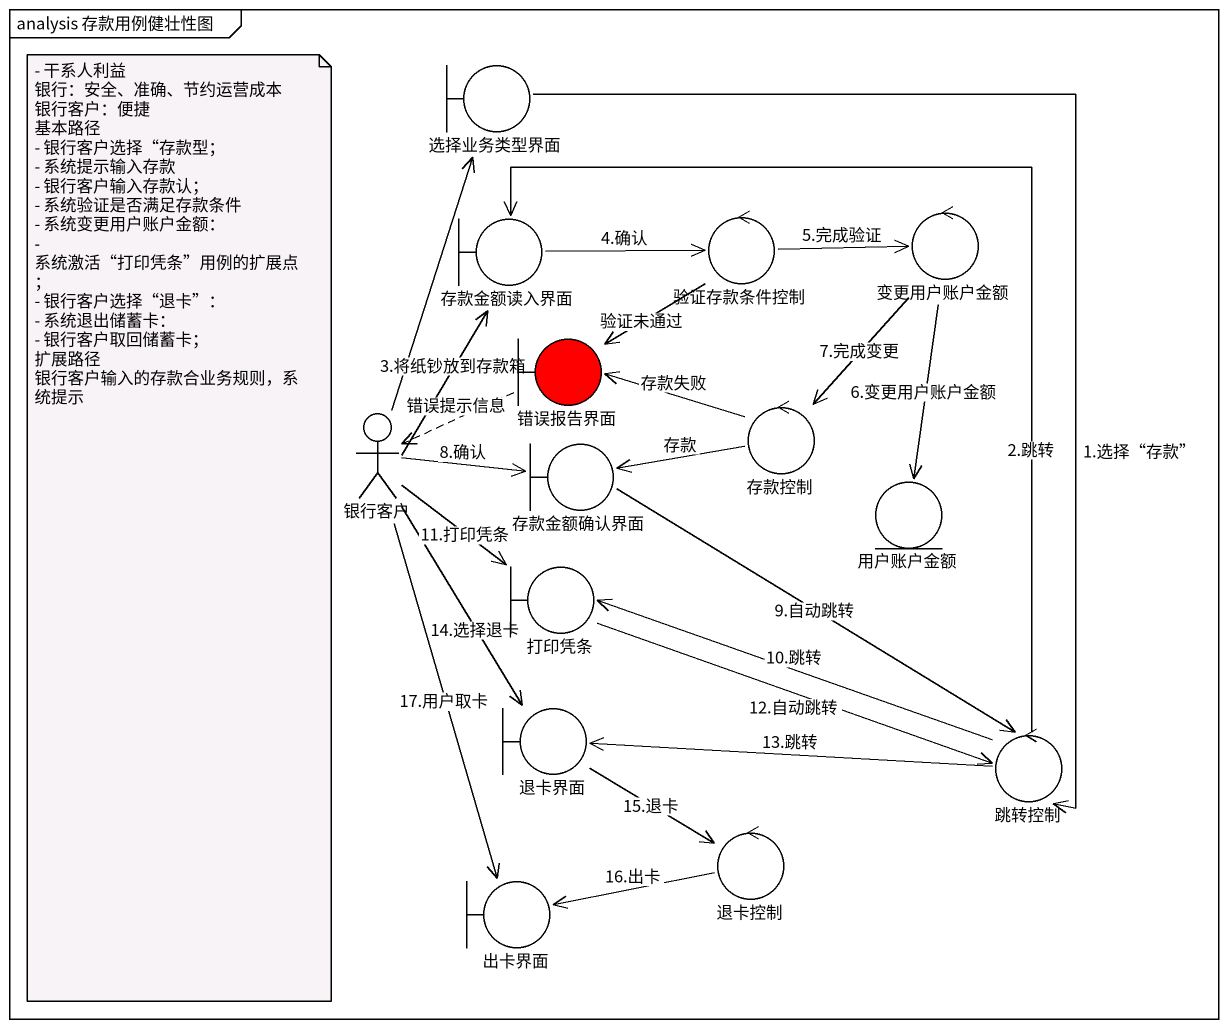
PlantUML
@startuml
mainframe analysis 存款用例健壮性图
boundary 选择业务类型界面
boundary 存款金额读入界面
control 验证存款条件控制
control 变更用户账户金额
boundary 错误报告界面 #FF0000
actor 银行客户
control 存款控制
boundary 存款金额确认界面
entity 用户账户金额
boundary 打印凭条
boundary 退卡界面
control 跳转控制
control 退卡控制
boundary 出卡界面
选择业务类型界面 --> 跳转控制 : 1.选择“存款”
存款金额读入界面 -right-> 验证存款条件控制 : 4.确认
验证存款条件控制 -right-> 变更用户账户金额 : 5.完成验证
验证存款条件控制 --> 错误报告界面 : 验证未通过
变更用户账户金额 --> 存款控制 : 7.完成变更
变更用户账户金额 --> 用户账户金额 : 6.变更用户账户金额
错误报告界面 .left.> 银行客户 : 错误提示信息
银行客户 -up-> 选择业务类型界面
银行客户 -up-> 存款金额读入界面 : 3.将纸钞放到存款箱
银行客户 -right-> 存款金额确认界面 : 8.确认
银行客户 --> 打印凭条 : 11.打印凭条
银行客户 --> 退卡界面 : 14.选择退卡
银行客户 --> 出卡界面 : 17.用户取卡
存款控制 -left-> 错误报告界面 : 存款失败
存款控制 -left-> 存款金额确认界面 : 存款
存款金额确认界面 --> 跳转控制 : 9.自动跳转
打印凭条 -right-> 跳转控制 : 12.自动跳转
退卡界面 --> 退卡控制 : 15.退卡
跳转控制 -up-> 存款金额读入界面 : 2.跳转
跳转控制 -left-> 打印凭条 : 10.跳转
跳转控制 -left-> 退卡界面 : 13.跳转
退卡控制 -left-> 出卡界面 : 16.出卡
note as N1
  - 干系人利益
  银行：安全、准确、节约运营成本
  银行客户：便捷
  基本路径
  - 银行客户选择“存款型；
  - 系统提示输入存款
  - 银行客户输入存款认；
  - 系统验证是否满足存款条件
  - 系统变更用户账户金额：
  - 系统激活“打印凭条”用例的扩展点；
  - 银行客户选择“退卡”：
  - 系统退出储蓄卡：
  - 银行客户取回储蓄卡；
  扩展路径
  银行客户输入的存款合业务规则，系统提示
end note
@enduml
